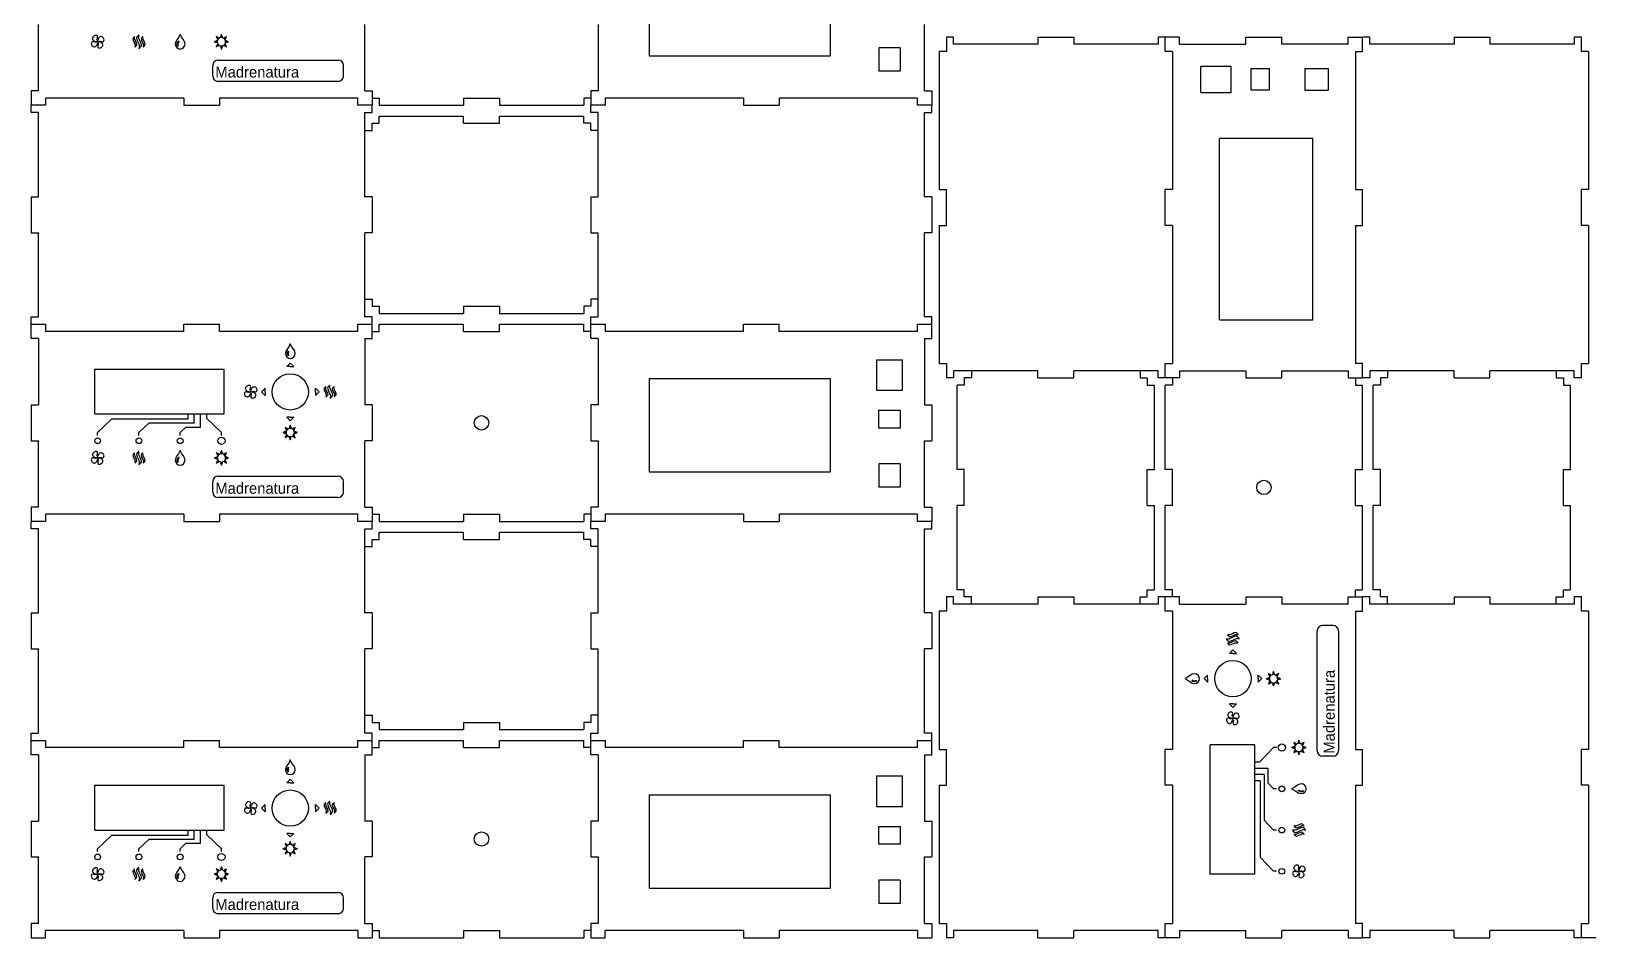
# Model space of a CAD drawing. Header units: millimetres. Extents: x 35 to 907, y 46 to 1210.
# Drawn here: x 35 to 907, y 46 to 551 of the extents above; entities that cross this region are included whole.
import ezdxf

# ---------------------------------------------------------------- set-up
doc = ezdxf.new("R2010")
doc.units = ezdxf.units.MM
doc.styles.get("Standard").update_dxf_attribs({"font": 'Organo.ttf'})

# ---------------------------------------------------------------- blocks, each defined once
blk = doc.blocks.new('ventola')
at = {"color": 1}
for points in [[(11.967454, 8.247353), (11.967454, 8.247353)], [(15.591469, 10.57992), (15.591469, 10.57992)]]:
    blk.add_lwpolyline(points, dxfattribs=at)
for points in [[(3.484983, 9.122807), (0.385901, 10.844362), (-2.526915, 8.225622), (-2.102453, 5.326635)], [(-2.102453, 5.326635), (-1.726533, 2.757284), (-0.140162, 0.141931), (1.875752, -0.908782)], [(1.379605, 19.771051), (-0.191244, 16.757764), (0.682798, 14.47628), (2.599369, 12.71098)], [(7.615305, 23.749255), (5.045954, 23.372771), (2.430601, 21.786964), (1.379605, 19.771051)], [(1.875752, -0.908782), (4.889038, -2.479913), (7.170523, -1.605589), (8.935823, 0.310982)], [(2.599369, 12.71098), (3.854976, 11.554433), (6.070985, 10.344547), (8.176645, 10.250849)], [(8.343721, 8.778778), (7.205518, 8.369838), (5.307009, 8.110193), (3.484983, 9.122807)], [(11.410912, 18.161538), (13.132467, 21.26062), (10.514009, 24.173435), (7.615305, 23.749255)], [(8.176645, 10.250849), (9.168656, 10.206822), (9.116445, 9.055355), (8.343721, 8.778778)], [(8.935823, 0.310982), (10.092369, 1.566307), (11.301974, 3.782033), (11.395389, 5.887975)], [(11.066883, 13.303082), (10.658225, 14.44072), (10.398863, 16.339229), (11.410912, 18.161538)], [(10.536023, 9.678784), (10.536023, 10.469289), (11.176949, 11.110215), (11.967454, 11.110215)], [(11.967454, 8.247353), (11.176949, 8.247353), (10.536023, 8.88828), (10.536023, 9.678784)], [(12.523714, 1.196595), (10.802158, -1.90164), (13.420616, -4.814456), (16.319603, -4.389993)], [(12.539518, 13.469875), (12.495209, 12.478147), (11.343743, 12.530358), (11.066883, 13.303082)], [(11.395389, 5.887975), (11.439698, 6.880269), (12.590883, 6.827493), (12.868025, 6.05618)], [(11.967454, 11.110215), (12.758241, 11.110215), (13.398885, 10.469289), (13.398885, 9.678784)], [(13.398885, 9.678784), (13.398885, 8.88828), (12.758241, 8.247353), (11.967454, 8.247353)], [(12.868025, 6.05618), (13.276401, 4.917695), (13.536045, 3.019469), (12.523714, 1.196595)], [(14.998803, 19.047151), (13.842538, 17.791262), (12.633216, 15.576382), (12.539518, 13.469875)], [(15.758545, 9.107002), (14.766534, 9.151311), (14.819027, 10.302495), (15.591469, 10.57992)], [(22.059721, 20.267197), (19.046152, 21.837764), (16.764667, 20.963722), (14.998803, 19.047151)], [(15.591469, 10.57992), (16.729107, 10.988295), (18.627334, 11.247658), (20.450207, 10.235044)], [(21.335538, 6.648), (20.080214, 7.8037), (17.863923, 9.013869), (15.758545, 9.107002)], [(20.450207, 10.235044), (23.548725, 8.514335), (26.461258, 11.132511), (26.037361, 14.031498)], [(22.555021, -0.412918), (24.126716, 2.600933), (23.252109, 4.881571), (21.335538, 6.648)], [(26.037361, 14.031498), (25.661441, 16.600567), (24.074787, 19.216202), (22.059721, 20.267197)], [(16.319603, -4.389993), (18.888954, -4.014073), (21.504307, -2.428831), (22.555021, -0.412918)]]:
    blk.add_open_spline(points, degree=3, dxfattribs=at)
blk = doc.blocks.new('serpentina')
at = {"color": 1}
for points in [[(8.202224, 5.942614), (8.202224, 5.942614)], [(13.646573, 7.833503), (13.646573, 7.833503)], [(19.266182, 5.942614), (19.266182, 5.942614)]]:
    blk.add_lwpolyline(points, dxfattribs=at)
for points in [[(5.848773, 2.872883), (5.846516, 1.044929), (8.393571, -3.098375), (8.823113, -4.699422)], [(8.202224, 5.942614), (8.030916, 6.028691), (5.848773, 4.211745), (5.848773, 2.872883)], [(8.184162, 3.196874), (7.915204, 4.642134), (8.394136, 5.910158), (8.202224, 5.942614)], [(11.190111, -4.497351), (11.309209, -2.850302), (8.41502, 1.954814), (8.184162, 3.196874)], [(10.645422, 3.91908), (10.642318, 1.588489), (13.890978, -3.694993), (14.438489, -5.736589)], [(13.646573, 7.833503), (13.428133, 7.943287), (10.645422, 5.626525), (10.645422, 3.91908)], [(13.623149, 4.332254), (13.280531, 6.175729), (13.890978, 7.792298), (13.646573, 7.833503)], [(17.456573, -5.47892), (17.608973, -3.378904), (13.917507, 2.748423), (13.623149, 4.332254)], [(16.913013, 2.872883), (16.910191, 1.044929), (19.457529, -3.098375), (19.887353, -4.699422)], [(19.266182, 5.942614), (19.095156, 6.028691), (16.913013, 4.211745), (16.913013, 2.872883)], [(19.24812, 3.196874), (18.979162, 4.642134), (19.458093, 5.910158), (19.266182, 5.942614)], [(22.253787, -4.497351), (22.373449, -2.850302), (19.478696, 1.954814), (19.24812, 3.196874)], [(8.823113, -4.699422), (9.192542, -6.073562), (8.197144, -7.722586), (8.470336, -7.797375)], [(8.470336, -7.797375), (8.720949, -7.958806), (11.09726, -5.532824), (11.190111, -4.497351)], [(14.438489, -5.736589), (14.908671, -7.489189), (13.640364, -9.591744), (13.98778, -9.686571)], [(13.98778, -9.686571), (14.308102, -9.892593), (17.337758, -6.799437), (17.456573, -5.47892)], [(19.887353, -4.699422), (20.256218, -6.073562), (19.261384, -7.722586), (19.534011, -7.797375)], [(19.534011, -7.797375), (19.784907, -7.958806), (22.1615, -5.532824), (22.253787, -4.497351)]]:
    blk.add_open_spline(points, degree=3, dxfattribs=at)
blk = doc.blocks.new('luci')
at = {"color": 1}
for points in [[(5.036538, 15.57782), (5.09778, 15.96136), (4.735971, 15.831538), (0, 14.131149), (5.096369, 12.302349), (5.036538, 12.684478), (5.036538, 12.684478)], [(6.63702, 8.763847), (6.411807, 9.078242), (6.247553, 8.727722), (4.102382, 4.146973), (8.983416, 6.480387), (8.670431, 6.708704)], [(8.670713, 21.514929), (8.981158, 21.7424), (4.102664, 24.09952), (4.375009, 23.515038), (6.410396, 19.142569), (6.410396, 19.142569)], [(4.994769, 14.945924), (5.032022, 15.357687), (5.010009, 15.348656)], [(5.009444, 12.913642), (5.030893, 12.906587), (4.994769, 13.315527)], [(6.410396, 19.142569), (6.63702, 19.459787)], [(6.788291, 19.653956), (6.795911, 19.636176), (7.058378, 19.950289)], [(7.058378, 8.272216), (6.797322, 8.585764), (6.789138, 8.568267)], [(8.476544, 6.86308), (8.494042, 6.871264), (8.184727, 7.134013)], [(8.202507, 21.108529), (8.516902, 21.373818), (8.501944, 21.381156)], [(8.476544, 6.86308), (8.476544, 6.86308)], [(15.392118, 23.132627), (15.770013, 23.07082), (13.960122, 28.222222), (13.745916, 27.611776), (12.149667, 23.071102), (12.528973, 23.132909)], [(12.528973, 5.090724), (12.151078, 5.15112), (12.278642, 4.787053), (13.958993, 0), (15.769449, 5.151967), (15.391553, 5.090724)], [(13.152967, 5.047827), (12.747131, 5.085362), (12.755316, 5.062502)], [(12.756444, 23.160284), (12.748824, 23.137424), (13.153531, 23.17496)], [(12.756444, 23.160284), (12.756444, 23.160284)], [(15.164929, 5.062502), (15.172831, 5.085362), (14.766996, 5.047827)], [(14.76756, 23.17496), (15.171984, 23.137424), (15.164082, 23.160284)], [(15.164929, 5.062502), (15.164929, 5.062502)], [(21.283224, 19.459222), (21.507591, 19.143698), (23.841569, 24.101778), (23.261038, 23.820967), (18.939651, 21.740424), (19.250096, 21.514364)], [(19.268158, 6.727613), (18.959689, 6.501271), (23.844673, 4.139353), (21.507591, 9.076831), (21.283224, 8.764411), (21.283224, 8.764411)], [(19.426202, 21.373818), (19.424227, 21.373818), (19.498451, 21.310882)], [(19.426202, 21.373818), (19.426202, 21.373818)], [(20.382089, 9.364698), (20.382089, 9.364698)], [(21.15058, 8.593667), (21.144089, 8.608624), (20.88134, 8.290842)], [(21.047287, 19.749629), (21.142396, 19.633636), (21.144089, 19.637022)], [(22.822464, 12.282593), (27.920809, 14.113087), (22.822464, 15.940476), (22.883989, 15.558347)], [(22.883989, 12.664158), (22.822464, 12.282593), (22.822464, 12.282593)], [(22.911082, 15.329182), (22.889069, 15.338213), (22.92604, 14.926451)], [(22.92604, 13.296053), (22.889069, 12.885138), (22.911082, 12.893322)]]:
    blk.add_lwpolyline(points, dxfattribs=at)
for points in [[(4.95808, 14.111111), (4.95808, 14.392769), (4.97078, 14.67104), (4.994769, 14.945924)], [(4.994769, 13.315527), (4.971909, 13.580251), (4.95808, 13.84554), (4.95808, 14.111111)], [(5.036538, 12.684478), (5.024684, 12.759831), (5.019604, 12.837442), (5.009444, 12.913642)], [(5.010009, 15.348656), (5.019887, 15.425702), (5.024684, 15.502467), (5.036538, 15.57782)], [(7.551138, 18.876151), (6.510584, 17.445284), (6.009922, 15.777633), (6.009922, 14.127198)], [(6.009922, 14.127198), (6.009922, 11.65352), (7.136271, 9.209476), (9.262533, 7.634676)], [(6.63702, 19.459787), (6.684433, 19.525544), (6.73862, 19.58848), (6.788291, 19.653956)], [(6.789138, 8.568267), (6.739467, 8.634307), (6.684998, 8.696678), (6.63702, 8.763847)], [(7.058378, 19.950289), (7.402124, 20.363462), (7.793849, 20.763936), (8.202507, 21.108529)], [(8.184727, 7.134013), (7.780867, 7.475784), (7.396762, 7.864404), (7.058378, 8.272216)], [(13.971976, 22.16404), (11.524544, 22.16404), (9.10844, 21.025556), (7.551138, 18.876151)], [(8.670431, 6.708704), (8.603827, 6.756682), (8.541456, 6.81228), (8.476544, 6.86308)], [(8.501944, 21.381156), (8.558953, 21.423771), (8.612858, 21.472596), (8.670713, 21.514929)], [(9.262533, 7.634676), (10.677878, 6.585938), (12.327184, 6.077373), (13.958993, 6.077373)], [(12.528973, 23.132909), (12.604044, 23.145044), (12.681091, 23.149842), (12.756444, 23.160284)], [(12.755316, 5.062502), (12.679962, 5.073509), (12.603198, 5.078871), (12.528973, 5.090724)], [(13.95984, 5.010573), (13.688907, 5.010573), (13.420513, 5.024684), (13.152967, 5.047827)], [(13.153531, 23.17496), (13.421078, 23.198102), (13.689471, 23.211931), (13.960404, 23.211931)], [(13.958993, 6.077373), (16.406424, 6.077091), (18.82394, 7.216422), (20.382089, 9.364698)], [(14.766996, 5.047827), (14.499449, 5.024684), (14.231056, 5.010573), (13.95984, 5.010573)], [(13.960404, 23.211931), (14.231338, 23.211931), (14.500013, 23.198102), (14.76756, 23.17496)], [(18.670129, 20.606173), (17.251116, 21.657733), (15.604067, 22.16404), (13.971976, 22.16404)], [(15.164082, 23.160284), (15.24, 23.149842), (15.317047, 23.145044), (15.392118, 23.132627)], [(15.391553, 5.090724), (15.317047, 5.078871), (15.240564, 5.073791), (15.164929, 5.062502)], [(21.921611, 14.113369), (21.921611, 16.587893), (20.794698, 19.030527), (18.670129, 20.606173)], [(19.250096, 21.514364), (19.310773, 21.47062), (19.367218, 21.420384), (19.426202, 21.373818)], [(19.444829, 6.868724), (19.384998, 6.823004), (19.328836, 6.772769), (19.268158, 6.727613)], [(19.953111, 7.319433), (19.784624, 7.168162), (19.623476, 7.007013), (19.444829, 6.868724)], [(19.498451, 21.310882), (19.650851, 21.190656), (19.789422, 21.055189), (19.933356, 20.925367)], [(19.933356, 20.925367), (20.197516, 20.688864), (20.447847, 20.435711), (20.68322, 20.17014)], [(20.88134, 8.290842), (20.599118, 7.948789), (20.281336, 7.619436), (19.953111, 7.319433)], [(20.382089, 9.364698), (21.419256, 10.799233), (21.921611, 12.464344), (21.921611, 14.113369)], [(20.68322, 20.17014), (20.806551, 20.031287), (20.932987, 19.896102), (21.047287, 19.749629)], [(21.144089, 19.637022), (21.189809, 19.577473), (21.239198, 19.520747), (21.283224, 19.459222)], [(21.283224, 8.764411), (21.241738, 8.705144), (21.194042, 8.651522), (21.15058, 8.593667)], [(22.883989, 15.558347), (22.895278, 15.482993), (22.901204, 15.405382), (22.911082, 15.329182)], [(22.911082, 12.893322), (22.901204, 12.81684), (22.895278, 12.739511), (22.883989, 12.664158)], [(22.92604, 14.926451), (22.948618, 14.656647), (22.962729, 14.384867), (22.962729, 14.110829)], [(22.962729, 14.110829), (22.962729, 13.837638), (22.948618, 13.565576), (22.92604, 13.296053)]]:
    blk.add_open_spline(points, degree=3, dxfattribs=at)

msp = doc.modelspace()

# ---------------------------------------------------------------- linework, layer by layer
for p, q in [((379.53, 589.25), (379.53, 537.25)), ((480.53, 537.25), (480.53, 589.25)), ((39.03, 517.61), (39.03, 554.61)), ((221.03, 517.61), (221.03, 554.61)), ((351.03, 554.61), (351.03, 517.61)), ((533.03, 517.61), (533.03, 554.61)), ((519.48, 541.69), (507.48, 541.69)), ((507.48, 541.69), (507.48, 528.69)), ((519.48, 541.69), (519.48, 528.69)), ((549.21, 547.61), (545.21, 547.61)), ((545.21, 547.61), (545.21, 539.61)), ((545.21, 547.61), (545.21, 539.61)), ((549.21, 543.61), (549.21, 547.61)), ((596.21, 543.61), (549.21, 543.61)), ((596.21, 547.61), (596.21, 543.61)), ((596.21, 547.61), (616.21, 547.61)), ((616.21, 547.61), (616.21, 543.61)), ((663.21, 543.61), (616.21, 543.61)), ((667.21, 547.61), (663.21, 547.61)), ((663.21, 547.61), (663.21, 543.61)), ((675.21, 547.61), (667.21, 547.61)), ((667.21, 539.61), (667.21, 547.61)), ((675.21, 543.61), (675.21, 547.61)), ((675.21, 543.61), (712.21, 543.61)), ((712.21, 543.61), (712.21, 547.61)), ((712.21, 547.61), (732.21, 547.61)), ((732.21, 543.61), (732.21, 547.61)), ((769.21, 543.61), (732.21, 543.61)), ((769.21, 543.61), (769.21, 547.61)), ((769.21, 547.61), (777.21, 547.61)), ((777.21, 539.61), (777.21, 547.61)), ((781.21, 547.61), (777.21, 547.61)), ((781.21, 543.61), (781.21, 547.61)), ((828.21, 543.61), (781.21, 543.61)), ((828.21, 547.61), (848.21, 547.61)), ((828.21, 547.61), (828.21, 543.61)), ((848.21, 547.61), (848.21, 543.61)), ((895.21, 543.61), (848.21, 543.61)), ((895.21, 547.61), (895.21, 543.61)), ((899.21, 547.61), (895.21, 547.61)), ((899.21, 539.61), (899.21, 547.61)), ((379.53, 537.25), (480.53, 537.25)), ((545.21, 539.61), (541.21, 539.61)), ((545.21, 539.61), (541.21, 539.61)), ((541.21, 539.61), (541.21, 462.61)), ((671.21, 539.61), (667.21, 539.61)), ((671.21, 539.61), (671.21, 462.61)), ((773.21, 539.61), (773.21, 462.61)), ((773.21, 539.61), (777.21, 539.61)), ((903.21, 539.61), (899.21, 539.61)), ((903.21, 539.61), (903.21, 462.61)), ((519.48, 528.69), (507.48, 528.69)), ((704, 531.3), (687, 531.3)), ((687, 516.8), (687, 531.3)), ((704, 516.8), (704, 531.3)), ((715.13, 518.05), (715.13, 530.05)), ((715.13, 530.05), (725.13, 530.05)), ((725.13, 530.05), (725.13, 518.05)), ((745.13, 530.05), (745.13, 518.05)), ((745.13, 530.05), (758.13, 530.05)), ((758.13, 530.05), (758.13, 518.05)), ((39.03, 517.61), (35.03, 517.61)), ((35.03, 517.61), (35.03, 509.61)), ((221.03, 517.61), (225.03, 517.61)), ((225.03, 517.61), (225.03, 509.61)), ((347.03, 517.61), (347.03, 513.61)), ((351.03, 517.61), (347.03, 517.61)), ((533.03, 517.61), (537.03, 517.61)), ((537.03, 517.61), (537.03, 509.61)), ((687, 516.8), (704, 516.8)), ((725.13, 518.05), (715.13, 518.05)), ((745.13, 518.05), (758.13, 518.05)), ((43.03, 509.61), (35.03, 509.61)), ((35.03, 505.61), (35.03, 509.61)), ((43.03, 513.61), (43.03, 509.61)), ((120.03, 513.61), (43.03, 513.61)), ((120.03, 513.61), (120.03, 509.61)), ((120.03, 509.61), (140.03, 509.61)), ((217.03, 513.61), (140.03, 513.61)), ((140.03, 513.61), (140.03, 509.61)), ((217.03, 509.61), (217.03, 513.61)), ((217.03, 509.61), (217.03, 513.61)), ((225.03, 509.61), (217.03, 509.61)), ((225.03, 509.61), (217.03, 509.61)), ((225.03, 513.61), (229.03, 513.61)), ((225.03, 505.61), (225.03, 509.61)), ((229.03, 513.61), (229.03, 509.61)), ((229.03, 509.61), (276.03, 509.61)), ((276.03, 513.61), (276.03, 509.61)), ((276.03, 513.61), (296.03, 513.61)), ((296.03, 513.61), (296.03, 509.61)), ((296.03, 509.61), (343.03, 509.61)), ((343.03, 513.61), (343.03, 509.61)), ((347.03, 513.61), (343.03, 513.61)), ((347.03, 513.61), (347.03, 509.61)), ((347.03, 505.61), (347.03, 509.61)), ((355.03, 509.61), (347.03, 509.61)), ((432.03, 513.61), (355.03, 513.61)), ((355.03, 513.61), (355.03, 509.61)), ((432.03, 513.61), (432.03, 509.61)), ((432.03, 509.61), (452.03, 509.61)), ((452.03, 513.61), (452.03, 509.61)), ((529.03, 513.61), (452.03, 513.61)), ((529.03, 509.61), (529.03, 513.61)), ((529.03, 509.61), (529.03, 513.61)), ((537.03, 509.61), (529.03, 509.61)), ((537.03, 509.61), (529.03, 509.61)), ((537.03, 505.61), (537.03, 509.61)), ((39.03, 505.61), (35.03, 505.61)), ((39.03, 458.61), (39.03, 505.61)), ((221.03, 458.61), (221.03, 505.61)), ((221.03, 505.61), (225.03, 505.61)), ((225.03, 499.61), (229.03, 499.61)), ((225.03, 495.61), (225.03, 499.61)), ((229.03, 499.61), (229.03, 503.61)), ((229.03, 503.61), (276.03, 503.61)), ((276.03, 499.61), (276.03, 503.61)), ((276.03, 499.61), (296.03, 499.61)), ((296.03, 499.61), (296.03, 503.61)), ((296.03, 503.61), (343.03, 503.61)), ((343.03, 499.61), (343.03, 503.61)), ((347.03, 499.61), (343.03, 499.61)), ((351.03, 505.61), (347.03, 505.61)), ((347.03, 495.61), (347.03, 499.61)), ((351.03, 458.61), (351.03, 505.61)), ((533.03, 505.61), (537.03, 505.61)), ((533.03, 458.61), (533.03, 505.61)), ((221.03, 495.61), (225.03, 495.61)), ((351.03, 495.61), (347.03, 495.61)), ((697.56, 390.11), (697.56, 491.11)), ((749.56, 491.11), (697.56, 491.11)), ((749.56, 390.11), (749.56, 491.11)), ((541.21, 462.61), (545.21, 462.61)), ((545.21, 442.61), (545.21, 462.61)), ((667.21, 442.61), (667.21, 462.61)), ((671.21, 462.61), (667.21, 462.61)), ((773.21, 462.61), (777.21, 462.61)), ((777.21, 442.61), (777.21, 462.61)), ((903.21, 462.61), (899.21, 462.61)), ((899.21, 442.61), (899.21, 462.61)), ((35.03, 458.61), (35.03, 438.61)), ((35.03, 458.61), (39.03, 458.61)), ((225.03, 458.61), (221.03, 458.61)), ((225.03, 458.61), (225.03, 438.61)), ((347.03, 458.61), (351.03, 458.61)), ((347.03, 458.61), (347.03, 438.61)), ((537.03, 458.61), (533.03, 458.61)), ((537.03, 458.61), (537.03, 438.61)), ((35.03, 438.61), (39.03, 438.61)), ((39.03, 391.61), (39.03, 438.61)), ((221.03, 391.61), (221.03, 438.61)), ((225.03, 438.61), (221.03, 438.61)), ((347.03, 438.61), (351.03, 438.61)), ((351.03, 391.61), (351.03, 438.61)), ((537.03, 438.61), (533.03, 438.61)), ((533.03, 391.61), (533.03, 438.61)), ((541.21, 442.61), (541.21, 365.61)), ((541.21, 442.61), (545.21, 442.61)), ((671.21, 442.61), (667.21, 442.61)), ((671.21, 442.61), (671.21, 365.61)), ((773.21, 442.61), (773.21, 365.61)), ((773.21, 442.61), (777.21, 442.61)), ((903.21, 442.61), (899.21, 442.61)), ((903.21, 442.61), (903.21, 365.61)), ((221.03, 401.61), (225.03, 401.61)), ((225.03, 401.61), (225.03, 397.61)), ((347.03, 401.61), (347.03, 397.61)), ((351.03, 401.61), (347.03, 401.61)), ((225.03, 397.61), (229.03, 397.61)), ((229.03, 397.61), (229.03, 393.61)), ((229.03, 393.61), (276.03, 393.61)), ((276.03, 397.61), (296.03, 397.61)), ((276.03, 397.61), (276.03, 393.61)), ((296.03, 397.61), (296.03, 393.61)), ((296.03, 393.61), (343.03, 393.61)), ((343.03, 397.61), (343.03, 393.61)), ((347.03, 397.61), (343.03, 397.61)), ((35.03, 387.61), (35.03, 391.61)), ((35.03, 391.61), (39.03, 391.61)), ((35.03, 379.61), (35.03, 387.61)), ((35.03, 387.61), (43.03, 387.61)), ((43.03, 387.61), (43.03, 383.61)), ((120.03, 387.61), (140.03, 387.61)), ((120.03, 383.61), (120.03, 387.61)), ((140.03, 383.61), (140.03, 387.61)), ((217.03, 387.61), (225.03, 387.61)), ((217.03, 383.61), (217.03, 387.61)), ((225.03, 391.61), (221.03, 391.61)), ((225.03, 387.61), (225.03, 391.61)), ((225.03, 379.61), (225.03, 387.61)), ((229.03, 387.61), (276.03, 387.61)), ((229.03, 383.61), (229.03, 387.61)), ((276.03, 383.61), (276.03, 387.61)), ((296.03, 387.61), (343.03, 387.61)), ((296.03, 383.61), (296.03, 387.61)), ((343.03, 383.61), (343.03, 387.61)), ((347.03, 391.61), (351.03, 391.61)), ((347.03, 387.61), (347.03, 391.61)), ((347.03, 387.61), (355.03, 387.61)), ((347.03, 383.61), (347.03, 387.61)), ((355.03, 387.61), (355.03, 383.61)), ((432.03, 383.61), (432.03, 387.61)), ((432.03, 387.61), (452.03, 387.61)), ((452.03, 383.61), (452.03, 387.61)), ((529.03, 383.61), (529.03, 387.61)), ((529.03, 387.61), (537.03, 387.61)), ((537.03, 391.61), (533.03, 391.61)), ((537.03, 387.61), (537.03, 391.61)), ((537.03, 379.61), (537.03, 387.61)), ((697.56, 390.11), (749.56, 390.11)), ((39.03, 379.61), (35.03, 379.61)), ((39.03, 379.61), (39.03, 342.61)), ((120.03, 383.61), (43.03, 383.61)), ((217.03, 383.61), (140.03, 383.61)), ((221.03, 379.61), (225.03, 379.61)), ((221.03, 379.61), (221.03, 342.61)), ((225.03, 383.61), (229.03, 383.61)), ((276.03, 383.61), (296.03, 383.61)), ((347.03, 383.61), (343.03, 383.61)), ((347.03, 379.61), (347.03, 383.61)), ((351.03, 379.61), (347.03, 379.61)), ((351.03, 379.61), (351.03, 342.61)), ((432.03, 383.61), (355.03, 383.61)), ((529.03, 383.61), (452.03, 383.61)), ((533.03, 379.61), (533.03, 342.61)), ((533.03, 379.61), (537.03, 379.61)), ((506.23, 367.81), (520.73, 367.81)), ((506.23, 367.81), (506.23, 350.81)), ((520.73, 350.81), (520.73, 367.81)), ((70.53, 337.61), (70.53, 362.61)), ((70.53, 362.61), (142.53, 362.61)), ((142.53, 337.61), (142.53, 362.61)), ((541.21, 365.61), (545.21, 365.61)), ((545.21, 365.61), (545.21, 357.61)), ((549.21, 357.61), (545.21, 357.61)), ((596.21, 361.61), (549.21, 361.61)), ((549.21, 361.61), (549.21, 357.61)), ((555.21, 357.61), (555.21, 353.61)), ((559.21, 357.61), (555.21, 357.61)), ((559.21, 361.61), (559.21, 357.61)), ((596.21, 357.61), (596.21, 361.61)), ((596.21, 357.61), (616.21, 357.61)), ((663.21, 361.61), (616.21, 361.61)), ((616.21, 357.61), (616.21, 361.61)), ((653.21, 361.61), (653.21, 357.61)), ((653.21, 357.61), (657.21, 357.61)), ((657.21, 357.61), (657.21, 353.61)), ((663.21, 357.61), (663.21, 361.61)), ((667.21, 357.61), (663.21, 357.61)), ((667.21, 365.61), (671.21, 365.61)), ((667.21, 357.61), (667.21, 365.61)), ((671.21, 357.61), (667.21, 357.61)), ((675.21, 357.61), (671.21, 357.61)), ((671.21, 357.61), (671.21, 353.61)), ((675.21, 361.61), (712.21, 361.61)), ((675.21, 361.61), (675.21, 357.61)), ((712.21, 361.61), (712.21, 357.61)), ((712.21, 357.61), (732.21, 357.61)), ((732.21, 361.61), (769.21, 361.61)), ((732.21, 357.61), (732.21, 361.61)), ((769.21, 361.61), (769.21, 357.61)), ((769.21, 357.61), (773.21, 357.61)), ((777.21, 365.61), (773.21, 365.61)), ((773.21, 357.61), (777.21, 357.61)), ((773.21, 357.61), (773.21, 353.61)), ((777.21, 357.61), (777.21, 365.61)), ((781.21, 357.61), (777.21, 357.61)), ((781.21, 361.61), (781.21, 357.61)), ((828.21, 361.61), (781.21, 361.61)), ((791.21, 357.61), (787.21, 357.61)), ((787.21, 357.61), (787.21, 353.61)), ((791.21, 361.61), (791.21, 357.61)), ((828.21, 357.61), (828.21, 361.61)), ((828.21, 357.61), (848.21, 357.61)), ((848.21, 357.61), (848.21, 361.61)), ((895.21, 361.61), (848.21, 361.61)), ((885.21, 361.61), (885.21, 357.61)), ((885.21, 357.61), (889.21, 357.61)), ((889.21, 357.61), (889.21, 353.61)), ((895.21, 357.61), (895.21, 361.61)), ((899.21, 357.61), (895.21, 357.61)), ((899.21, 357.61), (899.21, 365.61)), ((899.21, 365.61), (903.21, 365.61)), ((379.53, 357.25), (379.53, 305.25)), ((379.53, 357.25), (480.53, 357.25)), ((480.53, 305.25), (480.53, 357.25)), ((506.23, 350.81), (520.73, 350.81)), ((551.21, 306.61), (551.21, 353.61)), ((555.21, 353.61), (551.21, 353.61)), ((657.21, 353.61), (661.21, 353.61)), ((661.21, 306.61), (661.21, 353.61)), ((671.21, 353.61), (667.21, 353.61)), ((667.21, 306.61), (667.21, 353.61)), ((773.21, 353.61), (777.21, 353.61)), ((777.21, 306.61), (777.21, 353.61)), ((787.21, 353.61), (783.21, 353.61)), ((783.21, 306.61), (783.21, 353.61)), ((889.21, 353.61), (893.21, 353.61)), ((893.21, 306.61), (893.21, 353.61)), ((35.03, 342.61), (39.03, 342.61)), ((35.03, 342.61), (35.03, 322.61)), ((225.03, 342.61), (221.03, 342.61)), ((225.03, 342.61), (225.03, 322.61)), ((351.03, 342.61), (347.03, 342.61)), ((347.03, 342.61), (347.03, 322.61)), ((533.03, 342.61), (537.03, 342.61)), ((537.03, 342.61), (537.03, 322.61)), ((70.53, 337.61), (142.53, 337.61)), ((507.48, 329.69), (507.48, 339.69)), ((507.48, 339.69), (519.48, 339.69)), ((519.48, 339.69), (519.48, 329.69)), ((519.48, 329.69), (507.48, 329.69)), ((35.03, 322.61), (39.03, 322.61)), ((39.03, 285.61), (39.03, 322.61)), ((221.03, 285.61), (221.03, 322.61)), ((225.03, 322.61), (221.03, 322.61)), ((347.03, 322.61), (351.03, 322.61)), ((351.03, 322.61), (351.03, 285.61)), ((533.03, 285.61), (533.03, 322.61)), ((533.03, 322.61), (537.03, 322.61)), ((507.48, 309.69), (507.48, 296.69)), ((519.48, 309.69), (507.48, 309.69)), ((519.48, 309.69), (519.48, 296.69)), ((555.21, 306.61), (551.21, 306.61)), ((555.21, 286.61), (555.21, 306.61)), ((657.21, 286.61), (657.21, 306.61)), ((657.21, 306.61), (661.21, 306.61)), ((671.21, 306.61), (667.21, 306.61)), ((671.21, 286.61), (671.21, 306.61)), ((773.21, 306.61), (777.21, 306.61)), ((773.21, 286.61), (773.21, 306.61)), ((787.21, 306.61), (783.21, 306.61)), ((787.21, 286.61), (787.21, 306.61)), ((889.21, 306.61), (893.21, 306.61)), ((889.21, 286.61), (889.21, 306.61)), ((379.53, 305.25), (480.53, 305.25)), ((519.48, 296.69), (507.48, 296.69)), ((35.03, 285.61), (35.03, 277.61)), ((39.03, 285.61), (35.03, 285.61)), ((120.03, 281.61), (43.03, 281.61)), ((43.03, 281.61), (43.03, 277.61)), ((120.03, 281.61), (120.03, 277.61)), ((217.03, 281.61), (140.03, 281.61)), ((140.03, 281.61), (140.03, 277.61)), ((217.03, 277.61), (217.03, 281.61)), ((217.03, 277.61), (217.03, 281.61)), ((221.03, 285.61), (225.03, 285.61)), ((225.03, 285.61), (225.03, 277.61)), ((225.03, 281.61), (229.03, 281.61)), ((229.03, 281.61), (229.03, 277.61)), ((276.03, 281.61), (296.03, 281.61)), ((276.03, 281.61), (276.03, 277.61)), ((296.03, 281.61), (296.03, 277.61)), ((347.03, 281.61), (343.03, 281.61)), ((343.03, 281.61), (343.03, 277.61)), ((351.03, 285.61), (347.03, 285.61)), ((347.03, 285.61), (347.03, 281.61)), ((347.03, 281.61), (347.03, 277.61)), ((355.03, 281.61), (355.03, 277.61)), ((432.03, 281.61), (355.03, 281.61)), ((432.03, 281.61), (432.03, 277.61)), ((529.03, 281.61), (452.03, 281.61)), ((452.03, 281.61), (452.03, 277.61)), ((529.03, 277.61), (529.03, 281.61)), ((529.03, 277.61), (529.03, 281.61)), ((533.03, 285.61), (537.03, 285.61)), ((537.03, 285.61), (537.03, 277.61)), ((555.21, 286.61), (551.21, 286.61)), ((551.21, 239.61), (551.21, 286.61)), ((657.21, 286.61), (661.21, 286.61)), ((661.21, 239.61), (661.21, 286.61)), ((667.21, 239.61), (667.21, 286.61)), ((671.21, 286.61), (667.21, 286.61)), ((773.21, 286.61), (777.21, 286.61)), ((777.21, 239.61), (777.21, 286.61)), ((783.21, 239.61), (783.21, 286.61)), ((787.21, 286.61), (783.21, 286.61)), ((889.21, 286.61), (893.21, 286.61)), ((893.21, 239.61), (893.21, 286.61)), ((35.03, 273.61), (35.03, 277.61)), ((43.03, 277.61), (35.03, 277.61)), ((39.03, 273.61), (35.03, 273.61)), ((39.03, 226.61), (39.03, 273.61)), ((120.03, 277.61), (140.03, 277.61)), ((225.03, 277.61), (217.03, 277.61)), ((225.03, 277.61), (217.03, 277.61)), ((221.03, 273.61), (225.03, 273.61)), ((221.03, 226.61), (221.03, 273.61)), ((225.03, 273.61), (225.03, 277.61)), ((229.03, 277.61), (276.03, 277.61)), ((229.03, 271.61), (276.03, 271.61)), ((229.03, 267.61), (229.03, 271.61)), ((276.03, 267.61), (276.03, 271.61)), ((296.03, 277.61), (343.03, 277.61)), ((296.03, 271.61), (343.03, 271.61)), ((296.03, 267.61), (296.03, 271.61)), ((343.03, 267.61), (343.03, 271.61)), ((355.03, 277.61), (347.03, 277.61)), ((347.03, 273.61), (347.03, 277.61)), ((351.03, 273.61), (347.03, 273.61)), ((351.03, 226.61), (351.03, 273.61)), ((432.03, 277.61), (452.03, 277.61)), ((537.03, 277.61), (529.03, 277.61)), ((537.03, 277.61), (529.03, 277.61)), ((533.03, 226.61), (533.03, 273.61)), ((533.03, 273.61), (537.03, 273.61)), ((537.03, 273.61), (537.03, 277.61)), ((221.03, 263.61), (225.03, 263.61)), ((225.03, 263.61), (225.03, 267.61)), ((225.03, 267.61), (229.03, 267.61)), ((276.03, 267.61), (296.03, 267.61)), ((347.03, 267.61), (343.03, 267.61)), ((347.03, 263.61), (347.03, 267.61)), ((351.03, 263.61), (347.03, 263.61)), ((545.21, 235.61), (545.21, 227.61)), ((545.21, 235.61), (545.21, 227.61)), ((549.21, 235.61), (545.21, 235.61)), ((549.21, 231.61), (549.21, 235.61)), ((555.21, 239.61), (551.21, 239.61)), ((555.21, 235.61), (555.21, 239.61)), ((559.21, 235.61), (555.21, 235.61)), ((559.21, 231.61), (559.21, 235.61)), ((596.21, 235.61), (616.21, 235.61)), ((596.21, 235.61), (596.21, 231.61)), ((616.21, 235.61), (616.21, 231.61)), ((653.21, 235.61), (657.21, 235.61)), ((653.21, 231.61), (653.21, 235.61)), ((657.21, 239.61), (661.21, 239.61)), ((657.21, 235.61), (657.21, 239.61)), ((663.21, 235.61), (663.21, 231.61)), ((667.21, 235.61), (663.21, 235.61)), ((671.21, 239.61), (667.21, 239.61)), ((667.21, 227.61), (667.21, 235.61)), ((675.21, 235.61), (667.21, 235.61)), ((671.21, 235.61), (671.21, 239.61)), ((675.21, 231.61), (675.21, 235.61)), ((712.21, 235.61), (732.21, 235.61)), ((712.21, 235.61), (712.21, 231.61)), ((732.21, 235.61), (732.21, 231.61)), ((769.21, 235.61), (777.21, 235.61)), ((769.21, 231.61), (769.21, 235.61)), ((773.21, 235.61), (773.21, 239.61)), ((773.21, 239.61), (777.21, 239.61)), ((777.21, 227.61), (777.21, 235.61)), ((781.21, 235.61), (777.21, 235.61)), ((781.21, 231.61), (781.21, 235.61)), ((787.21, 239.61), (783.21, 239.61)), ((787.21, 235.61), (787.21, 239.61)), ((791.21, 235.61), (787.21, 235.61)), ((791.21, 231.61), (791.21, 235.61)), ((828.21, 235.61), (828.21, 231.61)), ((828.21, 235.61), (848.21, 235.61)), ((848.21, 235.61), (848.21, 231.61)), ((885.21, 231.61), (885.21, 235.61)), ((885.21, 235.61), (889.21, 235.61)), ((889.21, 235.61), (889.21, 239.61)), ((889.21, 239.61), (893.21, 239.61)), ((899.21, 235.61), (895.21, 235.61)), ((895.21, 235.61), (895.21, 231.61)), ((899.21, 227.61), (899.21, 235.61)), ((541.21, 227.61), (541.21, 150.61)), ((545.21, 227.61), (541.21, 227.61)), ((545.21, 227.61), (541.21, 227.61)), ((596.21, 231.61), (549.21, 231.61)), ((663.21, 231.61), (616.21, 231.61)), ((671.21, 227.61), (667.21, 227.61)), ((671.21, 227.61), (671.21, 150.61)), ((675.21, 231.61), (712.21, 231.61)), ((769.21, 231.61), (732.21, 231.61)), ((773.21, 227.61), (777.21, 227.61)), ((773.21, 227.61), (773.21, 150.61)), ((828.21, 231.61), (781.21, 231.61)), ((895.21, 231.61), (848.21, 231.61)), ((903.21, 227.61), (899.21, 227.61)), ((903.21, 227.61), (903.21, 150.61)), ((35.03, 226.61), (39.03, 226.61)), ((35.03, 226.61), (35.03, 206.61)), ((225.03, 226.61), (221.03, 226.61)), ((225.03, 226.61), (225.03, 206.61)), ((347.03, 226.61), (347.03, 206.61)), ((347.03, 226.61), (351.03, 226.61)), ((537.03, 226.61), (533.03, 226.61)), ((537.03, 226.61), (537.03, 206.61)), ((35.03, 206.61), (39.03, 206.61)), ((39.03, 159.61), (39.03, 206.61)), ((225.03, 206.61), (221.03, 206.61)), ((221.03, 159.61), (221.03, 206.61)), ((347.03, 206.61), (351.03, 206.61)), ((351.03, 159.61), (351.03, 206.61)), ((533.03, 159.61), (533.03, 206.61)), ((537.03, 206.61), (533.03, 206.61)), ((221.03, 169.61), (225.03, 169.61)), ((225.03, 169.61), (225.03, 165.61)), ((351.03, 169.61), (347.03, 169.61)), ((347.03, 169.61), (347.03, 165.61)), ((35.03, 159.61), (39.03, 159.61)), ((35.03, 155.61), (35.03, 159.61)), ((225.03, 159.61), (221.03, 159.61)), ((225.03, 165.61), (229.03, 165.61)), ((225.03, 155.61), (225.03, 159.61)), ((229.03, 165.61), (229.03, 161.61)), ((229.03, 161.61), (276.03, 161.61)), ((276.03, 165.61), (296.03, 165.61)), ((276.03, 165.61), (276.03, 161.61)), ((296.03, 165.61), (296.03, 161.61)), ((296.03, 161.61), (343.03, 161.61)), ((347.03, 165.61), (343.03, 165.61)), ((343.03, 165.61), (343.03, 161.61)), ((347.03, 155.61), (347.03, 159.61)), ((347.03, 159.61), (351.03, 159.61)), ((537.03, 159.61), (533.03, 159.61)), ((537.03, 155.61), (537.03, 159.61)), ((35.03, 155.61), (43.03, 155.61)), ((35.03, 147.61), (35.03, 155.61)), ((43.03, 155.61), (43.03, 151.61)), ((120.03, 151.61), (43.03, 151.61)), ((120.03, 151.61), (120.03, 155.61)), ((120.03, 155.61), (140.03, 155.61)), ((140.03, 151.61), (140.03, 155.61)), ((217.03, 151.61), (140.03, 151.61)), ((217.03, 151.61), (217.03, 155.61)), ((217.03, 155.61), (225.03, 155.61)), ((225.03, 147.61), (225.03, 155.61)), ((225.03, 151.61), (229.03, 151.61)), ((229.03, 155.61), (276.03, 155.61)), ((229.03, 151.61), (229.03, 155.61)), ((276.03, 151.61), (276.03, 155.61)), ((276.03, 151.61), (296.03, 151.61)), ((296.03, 151.61), (296.03, 155.61)), ((296.03, 155.61), (343.03, 155.61)), ((343.03, 151.61), (343.03, 155.61)), ((347.03, 151.61), (343.03, 151.61)), ((347.03, 151.61), (347.03, 155.61)), ((347.03, 155.61), (355.03, 155.61)), ((347.03, 147.61), (347.03, 151.61)), ((355.03, 155.61), (355.03, 151.61)), ((432.03, 151.61), (355.03, 151.61)), ((432.03, 155.61), (452.03, 155.61)), ((432.03, 151.61), (432.03, 155.61)), ((452.03, 151.61), (452.03, 155.61)), ((529.03, 151.61), (452.03, 151.61)), ((529.03, 155.61), (537.03, 155.61)), ((529.03, 151.61), (529.03, 155.61)), ((537.03, 147.61), (537.03, 155.61)), ((541.21, 150.61), (545.21, 150.61)), ((545.21, 130.61), (545.21, 150.61)), ((671.21, 150.61), (667.21, 150.61)), ((667.21, 130.61), (667.21, 150.61)), ((692.21, 81.11), (692.21, 153.11)), ((717.21, 153.11), (692.21, 153.11)), ((717.21, 81.11), (717.21, 153.11)), ((773.21, 150.61), (777.21, 150.61)), ((777.21, 130.61), (777.21, 150.61)), ((899.21, 130.61), (899.21, 150.61)), ((903.21, 150.61), (899.21, 150.61)), ((39.03, 147.61), (35.03, 147.61)), ((39.03, 147.61), (39.03, 110.61)), ((221.03, 147.61), (221.03, 110.61)), ((221.03, 147.61), (225.03, 147.61)), ((351.03, 147.61), (347.03, 147.61)), ((351.03, 147.61), (351.03, 110.61)), ((533.03, 147.61), (537.03, 147.61)), ((533.03, 147.61), (533.03, 110.61)), ((506.23, 135.81), (506.23, 118.81)), ((506.23, 135.81), (520.73, 135.81)), ((520.73, 118.81), (520.73, 135.81)), ((70.53, 130.61), (142.53, 130.61)), ((70.53, 105.61), (70.53, 130.61)), ((142.53, 105.61), (142.53, 130.61)), ((379.53, 125.25), (480.53, 125.25)), ((379.53, 125.25), (379.53, 73.25)), ((480.53, 73.25), (480.53, 125.25)), ((541.21, 130.61), (545.21, 130.61)), ((541.21, 130.61), (541.21, 53.61)), ((671.21, 130.61), (667.21, 130.61)), ((671.21, 130.61), (671.21, 53.61)), ((773.21, 130.61), (777.21, 130.61)), ((773.21, 130.61), (773.21, 53.61)), ((903.21, 130.61), (899.21, 130.61)), ((903.21, 130.61), (903.21, 53.61)), ((506.23, 118.81), (520.73, 118.81)), ((35.03, 110.61), (35.03, 90.61)), ((35.03, 110.61), (39.03, 110.61)), ((70.53, 105.61), (142.53, 105.61)), ((225.03, 110.61), (221.03, 110.61)), ((225.03, 110.61), (225.03, 90.61)), ((347.03, 110.61), (347.03, 90.61)), ((351.03, 110.61), (347.03, 110.61)), ((507.48, 107.69), (519.48, 107.69)), ((507.48, 97.69), (507.48, 107.69)), ((519.48, 107.69), (519.48, 97.69)), ((533.03, 110.61), (537.03, 110.61)), ((537.03, 110.61), (537.03, 90.61)), ((519.48, 97.69), (507.48, 97.69)), ((35.03, 90.61), (39.03, 90.61)), ((39.03, 53.61), (39.03, 90.61)), ((225.03, 90.61), (221.03, 90.61)), ((221.03, 53.61), (221.03, 90.61)), ((347.03, 90.61), (351.03, 90.61)), ((351.03, 90.61), (351.03, 53.61)), ((533.03, 53.61), (533.03, 90.61)), ((533.03, 90.61), (537.03, 90.61)), ((717.21, 81.11), (692.21, 81.11)), ((379.53, 73.25), (480.53, 73.25)), ((519.48, 77.69), (507.48, 77.69)), ((507.48, 77.69), (507.48, 64.69)), ((519.48, 77.69), (519.48, 64.69)), ((519.48, 64.69), (507.48, 64.69)), ((39.03, 53.61), (35.03, 53.61)), ((35.03, 53.61), (35.03, 45.61)), ((221.03, 53.61), (225.03, 53.61)), ((225.03, 53.61), (225.03, 45.61)), ((347.03, 53.61), (347.03, 49.61)), ((351.03, 53.61), (347.03, 53.61)), ((533.03, 53.61), (537.03, 53.61)), ((537.03, 53.61), (537.03, 45.61)), ((541.21, 53.61), (545.21, 53.61)), ((545.21, 53.61), (545.21, 45.61)), ((667.21, 45.61), (667.21, 53.61)), ((667.21, 53.61), (671.21, 53.61)), ((777.21, 53.61), (773.21, 53.61)), ((777.21, 45.61), (777.21, 53.61)), ((899.21, 53.61), (903.21, 53.61)), ((899.21, 45.61), (899.21, 53.61)), ((35.03, 45.61), (43.03, 45.61)), ((43.03, 45.61), (43.03, 49.61)), ((120.03, 49.61), (43.03, 49.61)), ((120.03, 49.61), (120.03, 45.61)), ((120.03, 45.61), (140.03, 45.61)), ((217.03, 49.61), (140.03, 49.61)), ((140.03, 49.61), (140.03, 45.61)), ((217.03, 49.61), (217.03, 45.61)), ((217.03, 45.61), (225.03, 45.61)), ((225.03, 49.61), (229.03, 49.61)), ((229.03, 49.61), (229.03, 45.61)), ((229.03, 45.61), (276.03, 45.61)), ((276.03, 49.61), (276.03, 45.61)), ((276.03, 49.61), (296.03, 49.61)), ((296.03, 49.61), (296.03, 45.61)), ((296.03, 45.61), (343.03, 45.61)), ((343.03, 49.61), (343.03, 45.61)), ((347.03, 49.61), (343.03, 49.61)), ((347.03, 49.61), (347.03, 45.61)), ((347.03, 45.61), (355.03, 45.61)), ((432.03, 49.61), (355.03, 49.61)), ((355.03, 45.61), (355.03, 49.61)), ((432.03, 49.61), (432.03, 45.61)), ((432.03, 45.61), (452.03, 45.61)), ((452.03, 49.61), (452.03, 45.61)), ((529.03, 49.61), (452.03, 49.61)), ((529.03, 49.61), (529.03, 45.61)), ((529.03, 45.61), (537.03, 45.61)), ((549.21, 45.61), (545.21, 45.61)), ((549.21, 49.61), (549.21, 45.61)), ((596.21, 49.61), (549.21, 49.61)), ((596.21, 45.61), (596.21, 49.61)), ((596.21, 45.61), (616.21, 45.61)), ((616.21, 45.61), (616.21, 49.61)), ((663.21, 49.61), (616.21, 49.61)), ((663.21, 45.61), (663.21, 49.61)), ((667.21, 45.61), (663.21, 45.61)), ((675.21, 45.61), (667.21, 45.61)), ((675.21, 49.61), (675.21, 45.61)), ((675.21, 49.61), (712.21, 49.61)), ((712.21, 45.61), (712.21, 49.61)), ((712.21, 45.61), (732.21, 45.61)), ((732.21, 45.61), (732.21, 49.61)), ((769.21, 49.61), (732.21, 49.61)), ((769.21, 49.61), (769.21, 45.61)), ((769.21, 45.61), (777.21, 45.61)), ((781.21, 45.61), (777.21, 45.61)), ((828.21, 49.61), (781.21, 49.61)), ((781.21, 49.61), (781.21, 45.61)), ((828.21, 45.61), (828.21, 49.61)), ((828.21, 45.61), (848.21, 45.61)), ((895.21, 49.61), (848.21, 49.61)), ((848.21, 45.61), (848.21, 49.61)), ((895.21, 45.61), (895.21, 49.61)), ((899.21, 45.61), (895.21, 45.61)), ((907.21, 45.61), (899.21, 45.61))]:
    msp.add_line(p, q)
at = {"color": 1}
for p, q in [((139.2, 534.86), (206.1, 534.86)), ((136.2, 525.97), (136.2, 531.86)), ((209.1, 525.97), (209.1, 531.86)), ((206.1, 522.97), (139.2, 522.97)), ((179.43, 365.96), (177.43, 363.96)), ((179.43, 363.96), (177.43, 363.96)), ((179.43, 365.96), (181.43, 363.96)), ((179.43, 363.96), (181.43, 363.96)), ((163.33, 349.86), (165.33, 351.86)), ((163.33, 349.86), (165.33, 347.86)), ((165.33, 349.86), (165.33, 351.86)), ((165.33, 349.86), (165.33, 347.86)), ((193.53, 349.86), (193.53, 351.86)), ((195.53, 349.86), (193.53, 351.86)), ((193.53, 349.86), (193.53, 347.86)), ((195.53, 349.86), (193.53, 347.86)), ((72.03, 327.21), (79.83, 334.61)), ((122.48, 334.61), (79.83, 334.61)), ((95.03, 327.21), (100.53, 332.42)), ((125.93, 332.42), (100.53, 332.42)), ((122.48, 334.61), (122.48, 337.61)), ((125.93, 332.42), (125.93, 337.61)), ((129.38, 330.22), (129.38, 337.61)), ((132.83, 334.99), (132.83, 337.61)), ((141.03, 327.21), (132.83, 334.99)), ((179.43, 333.76), (177.43, 335.76)), ((179.43, 335.76), (177.43, 335.76)), ((179.43, 333.76), (181.43, 335.76)), ((179.43, 335.76), (181.43, 335.76)), ((72.03, 325.6), (72.03, 327.21)), ((95.03, 325.6), (95.03, 327.21)), ((118.03, 327.22), (121.2, 330.22)), ((118.03, 325.6), (118.03, 327.22)), ((121.2, 330.22), (129.38, 330.22)), ((141.03, 325.6), (141.03, 327.21)), ((136.2, 293.97), (136.2, 299.86)), ((139.2, 302.86), (206.1, 302.86)), ((209.1, 293.97), (209.1, 299.86)), ((206.1, 290.97), (139.2, 290.97)), ((760.84, 219.67), (754.95, 219.67)), ((751.95, 149.77), (751.95, 216.67)), ((763.84, 216.67), (763.84, 149.77)), ((704.96, 206.11), (702.96, 204.11)), ((704.96, 204.11), (702.96, 204.11)), ((704.96, 206.11), (706.96, 204.11)), ((704.96, 204.11), (706.96, 204.11)), ((688.86, 190.01), (690.86, 192.01)), ((690.86, 190.01), (690.86, 192.01)), ((719.06, 190.01), (719.06, 192.01)), ((721.06, 190.01), (719.06, 192.01)), ((688.86, 190.01), (690.86, 188.01)), ((690.86, 190.01), (690.86, 188.01)), ((719.06, 190.01), (719.06, 188.01)), ((721.06, 190.01), (719.06, 188.01)), ((704.96, 175.91), (702.96, 175.91)), ((704.96, 173.91), (702.96, 175.91)), ((704.96, 175.91), (706.96, 175.91)), ((704.96, 173.91), (706.96, 175.91)), ((727.61, 151.61), (719.83, 143.41)), ((729.22, 151.61), (727.61, 151.61)), ((719.83, 143.41), (717.21, 143.41)), ((724.59, 139.96), (717.21, 139.96)), ((724.59, 131.77), (724.59, 139.96)), ((760.84, 146.77), (754.95, 146.77)), ((179.43, 133.96), (177.43, 131.96)), ((179.43, 131.96), (177.43, 131.96)), ((179.43, 133.96), (181.43, 131.96)), ((179.43, 131.96), (181.43, 131.96)), ((722.4, 136.51), (717.21, 136.51)), ((720.21, 133.06), (717.21, 133.06)), ((720.21, 133.06), (720.21, 90.41)), ((722.4, 136.51), (722.4, 111.1)), ((727.59, 128.61), (724.59, 131.77)), ((729.22, 128.61), (727.59, 128.61)), ((163.33, 117.86), (165.33, 119.86)), ((163.33, 117.86), (165.33, 115.86)), ((165.33, 117.86), (165.33, 119.86)), ((165.33, 117.86), (165.33, 115.86)), ((195.53, 117.86), (193.53, 119.86)), ((193.53, 117.86), (193.53, 119.86)), ((195.53, 117.86), (193.53, 115.86)), ((193.53, 117.86), (193.53, 115.86)), ((122.48, 102.61), (122.48, 105.61)), ((125.93, 100.42), (125.93, 105.61)), ((129.38, 98.22), (129.38, 105.61)), ((132.83, 102.99), (132.83, 105.61)), ((727.61, 105.61), (722.4, 111.1)), ((729.22, 105.61), (727.61, 105.61)), ((72.03, 95.21), (79.83, 102.61)), ((122.48, 102.61), (79.83, 102.61)), ((95.03, 95.21), (100.53, 100.42)), ((125.93, 100.42), (100.53, 100.42)), ((118.03, 95.22), (121.2, 98.22)), ((121.2, 98.22), (129.38, 98.22)), ((141.03, 95.21), (132.83, 102.99)), ((179.43, 103.76), (177.43, 103.76)), ((179.43, 101.76), (177.43, 103.76)), ((179.43, 103.76), (181.43, 103.76)), ((179.43, 101.76), (181.43, 103.76)), ((72.03, 93.6), (72.03, 95.21)), ((95.03, 93.6), (95.03, 95.21)), ((118.03, 93.6), (118.03, 95.22)), ((141.03, 93.6), (141.03, 95.21)), ((727.61, 82.61), (720.21, 90.41)), ((729.22, 82.61), (727.61, 82.61)), ((139.2, 70.86), (206.1, 70.86)), ((136.2, 61.97), (136.2, 67.86)), ((209.1, 61.97), (209.1, 67.86)), ((206.1, 58.97), (139.2, 58.97))]:
    msp.add_line(p, q, dxfattribs=at)
for points in [[(116.79, 542.61), (116.79, 542.61)], [(178.21, 370.15), (178.21, 370.15)], [(116.79, 310.61), (116.79, 310.61)], [(684.66, 188.78), (684.66, 188.78)], [(178.21, 138.15), (178.21, 138.15)], [(744.2, 127.36), (744.2, 127.36)], [(116.79, 78.61), (116.79, 78.61)]]:
    msp.add_lwpolyline(points, dxfattribs=at)
for centre, radius in [((179.43, 349.86), 10.1), ((286.03, 332.61), 4), ((72.03, 322.61), 1.6), ((95.03, 322.61), 1.6), ((118.03, 322.61), 1.6), ((141.03, 322.61), 2), ((722.21, 296.61), 4), ((704.96, 190.01), 10.1), ((732.21, 151.61), 2), ((179.43, 117.86), 10.1), ((732.21, 128.61), 1.6), ((732.21, 105.61), 1.6), ((286.03, 100.61), 4), ((72.03, 90.61), 1.6), ((95.03, 90.61), 1.6), ((118.03, 90.61), 1.6), ((141.03, 90.61), 2), ((732.21, 82.61), 1.6)]:
    msp.add_circle(centre, radius)
for centre, start, end in [((139.2, 531.86), 90, 180), ((206.1, 531.86), 0, 90), ((139.2, 525.97), 180, 270), ((206.1, 525.97), 270, 0), ((139.2, 299.86), 90, 180), ((206.1, 299.86), 0, 90), ((139.2, 293.97), 180, 270), ((206.1, 293.97), 270, 0), ((754.95, 216.67), 90, 180), ((760.84, 216.67), 0, 90), ((754.95, 149.77), 180, 270), ((760.84, 149.77), 270, 0), ((139.2, 67.86), 90, 180), ((206.1, 67.86), 0, 90), ((139.2, 61.97), 180, 270), ((206.1, 61.97), 270, 0)]:
    msp.add_arc(centre, 3, start, end, dxfattribs=at)
for points in [[(118.03, 549.13), (116.91, 546.42), (115.32, 545.74), (115.32, 543.71)], [(115.32, 543.71), (115.32, 542.21), (116.54, 541), (118.03, 541)], [(116.31, 543.71), (116.31, 544.39), (116.58, 544.83), (116.91, 545.3)], [(116.6, 542.71), (116.41, 543.01), (116.31, 543.35), (116.31, 543.71)], [(116.79, 542.61), (116.72, 542.61), (116.65, 542.65), (116.6, 542.71)], [(117.28, 545.04), (116.98, 544.62), (116.76, 544.26), (116.76, 543.71)], [(116.76, 543.71), (116.76, 543.44), (116.83, 543.18), (116.98, 542.96)], [(116.92, 542.65), (116.88, 542.63), (116.83, 542.61), (116.79, 542.61)], [(116.91, 545.3), (116.99, 545.4), (117.13, 545.43), (117.23, 545.36)], [(116.98, 542.96), (117.05, 542.86), (117.02, 542.72), (116.92, 542.65)], [(117.23, 545.36), (117.33, 545.28), (117.35, 545.14), (117.28, 545.04)], [(120.74, 543.71), (120.74, 545.74), (119.16, 546.42), (118.03, 549.13)], [(118.03, 541), (119.53, 541), (120.74, 542.21), (120.74, 543.71)], [(179.45, 376.67), (178.32, 373.96), (176.74, 373.28), (176.74, 371.25)], [(182.16, 371.25), (182.16, 373.28), (180.58, 373.96), (179.45, 376.67)], [(176.74, 371.25), (176.74, 369.75), (177.96, 368.54), (179.45, 368.54)], [(177.72, 371.25), (177.72, 371.93), (178, 372.37), (178.33, 372.84)], [(178.02, 370.26), (177.83, 370.55), (177.72, 370.89), (177.72, 371.25)], [(178.21, 370.15), (178.14, 370.15), (178.07, 370.19), (178.02, 370.26)], [(178.7, 372.58), (178.4, 372.16), (178.18, 371.8), (178.18, 371.25)], [(178.18, 371.25), (178.18, 370.98), (178.25, 370.73), (178.4, 370.5)], [(178.34, 370.19), (178.3, 370.17), (178.25, 370.15), (178.21, 370.15)], [(178.4, 370.5), (178.47, 370.4), (178.44, 370.26), (178.34, 370.19)], [(179.45, 368.54), (180.95, 368.54), (182.16, 369.75), (182.16, 371.25)], [(118.03, 317.13), (116.91, 314.42), (115.32, 313.74), (115.32, 311.71)], [(120.74, 311.71), (120.74, 313.74), (119.16, 314.42), (118.03, 317.13)], [(115.32, 311.71), (115.32, 310.21), (116.54, 309), (118.03, 309)], [(116.31, 311.71), (116.31, 312.39), (116.58, 312.83), (116.91, 313.3)], [(116.6, 310.71), (116.41, 311.01), (116.31, 311.35), (116.31, 311.71)], [(116.79, 310.61), (116.72, 310.61), (116.65, 310.65), (116.6, 310.71)], [(117.28, 313.04), (116.98, 312.62), (116.76, 312.26), (116.76, 311.71)], [(116.76, 311.71), (116.76, 311.44), (116.83, 311.18), (116.98, 310.96)], [(116.92, 310.65), (116.88, 310.63), (116.83, 310.61), (116.79, 310.61)], [(116.91, 313.3), (116.99, 313.4), (117.13, 313.43), (117.23, 313.36)], [(116.98, 310.96), (117.05, 310.86), (117.02, 310.72), (116.92, 310.65)], [(117.23, 313.36), (117.33, 313.28), (117.35, 313.14), (117.28, 313.04)], [(118.03, 309), (119.53, 309), (120.74, 310.21), (120.74, 311.71)], [(683.57, 192.73), (681.54, 192.73), (680.86, 191.15), (678.15, 190.03)], [(686.28, 190.03), (686.28, 191.52), (685.06, 192.73), (683.57, 192.73)], [(678.15, 190.03), (680.86, 188.9), (681.54, 187.32), (683.57, 187.32)], [(683.57, 188.3), (682.89, 188.3), (682.44, 188.57), (681.97, 188.91)], [(682.23, 189.27), (682.65, 188.98), (683.02, 188.75), (683.57, 188.75)], [(683.57, 187.32), (685.06, 187.32), (686.28, 188.53), (686.28, 190.03)], [(683.57, 188.75), (683.83, 188.75), (684.09, 188.83), (684.31, 188.97)], [(684.56, 188.59), (684.26, 188.4), (683.92, 188.3), (683.57, 188.3)], [(684.31, 188.97), (684.42, 189.04), (684.56, 189.01), (684.62, 188.91)], [(684.66, 188.78), (684.66, 188.71), (684.63, 188.64), (684.56, 188.59)], [(684.62, 188.91), (684.65, 188.87), (684.66, 188.83), (684.66, 188.78)], [(179.45, 144.67), (178.32, 141.96), (176.74, 141.28), (176.74, 139.25)], [(177.72, 139.25), (177.72, 139.93), (178, 140.37), (178.33, 140.84)], [(178.7, 140.58), (178.4, 140.16), (178.18, 139.8), (178.18, 139.25)], [(182.16, 139.25), (182.16, 141.28), (180.58, 141.96), (179.45, 144.67)], [(176.74, 139.25), (176.74, 137.75), (177.96, 136.54), (179.45, 136.54)], [(178.02, 138.26), (177.83, 138.55), (177.72, 138.89), (177.72, 139.25)], [(178.21, 138.15), (178.14, 138.15), (178.07, 138.19), (178.02, 138.26)], [(178.18, 139.25), (178.18, 138.98), (178.25, 138.73), (178.4, 138.5)], [(178.34, 138.19), (178.3, 138.17), (178.25, 138.15), (178.21, 138.15)], [(178.4, 138.5), (178.47, 138.4), (178.44, 138.26), (178.34, 138.19)], [(179.45, 136.54), (180.95, 136.54), (182.16, 137.75), (182.16, 139.25)], [(743.11, 131.32), (741.08, 131.32), (740.4, 129.74), (737.69, 128.61)], [(745.82, 128.61), (745.82, 130.1), (744.61, 131.32), (743.11, 131.32)], [(737.69, 128.61), (740.4, 127.48), (741.08, 125.9), (743.11, 125.9)], [(741.51, 127.49), (741.41, 127.56), (741.39, 127.7), (741.46, 127.8)], [(741.46, 127.8), (741.53, 127.9), (741.67, 127.93), (741.77, 127.86)], [(743.11, 126.88), (742.43, 126.88), (741.98, 127.15), (741.51, 127.49)], [(741.77, 127.86), (742.19, 127.56), (742.56, 127.33), (743.11, 127.33)], [(743.11, 125.9), (744.61, 125.9), (745.82, 127.11), (745.82, 128.61)], [(743.11, 127.33), (743.37, 127.33), (743.63, 127.41), (743.85, 127.55)], [(744.1, 127.18), (743.81, 126.98), (743.46, 126.88), (743.11, 126.88)], [(743.85, 127.55), (743.96, 127.62), (744.1, 127.59), (744.17, 127.49)], [(744.2, 127.36), (744.2, 127.29), (744.17, 127.22), (744.1, 127.18)], [(744.17, 127.49), (744.19, 127.45), (744.2, 127.41), (744.2, 127.36)], [(118.03, 85.13), (116.91, 82.42), (115.32, 81.74), (115.32, 79.71)], [(115.32, 79.71), (115.32, 78.21), (116.54, 77), (118.03, 77)], [(116.31, 79.71), (116.31, 80.39), (116.58, 80.83), (116.91, 81.3)], [(116.6, 78.71), (116.41, 79.01), (116.31, 79.35), (116.31, 79.71)], [(116.79, 78.61), (116.72, 78.61), (116.65, 78.65), (116.6, 78.71)], [(117.28, 81.04), (116.98, 80.62), (116.76, 80.26), (116.76, 79.71)], [(116.76, 79.71), (116.76, 79.44), (116.83, 79.18), (116.98, 78.96)], [(116.92, 78.65), (116.88, 78.63), (116.83, 78.61), (116.79, 78.61)], [(116.91, 81.3), (116.99, 81.4), (117.13, 81.43), (117.23, 81.36)], [(116.98, 78.96), (117.05, 78.86), (117.02, 78.72), (116.92, 78.65)], [(117.23, 81.36), (117.33, 81.28), (117.35, 81.14), (117.28, 81.04)], [(120.74, 79.71), (120.74, 81.74), (119.16, 82.42), (118.03, 85.13)], [(118.03, 77), (119.53, 77), (120.74, 78.21), (120.74, 79.71)]]:
    msp.add_open_spline(points, degree=3, dxfattribs=at)

# ---------------------------------------------------------------- block references
for name, p, xscale, yscale, zscale in [('ventola', (69.02, 542.62), 0.2522359323566976, 0.2522359323566976, 0.2522359323566976), ('serpentina', (89.24, 545.38), 0.4169056186694119, 0.4169056186694119, 0.4169056186694119), ('ventola', (154.34, 347.47), 0.2522359323566976, 0.2522359323566976, 0.2522359323566976), ('serpentina', (195.8, 350.33), 0.4169056186694119, 0.4169056186694119, 0.4169056186694119), ('ventola', (69.02, 310.62), 0.2522359323566976, 0.2522359323566976, 0.2522359323566976), ('serpentina', (89.24, 313.38), 0.4169056186694119, 0.4169056186694119, 0.4169056186694119), ('ventola', (154.34, 115.47), 0.2522359323566976, 0.2522359323566976, 0.2522359323566976), ('serpentina', (195.8, 118.33), 0.4169056186694119, 0.4169056186694119, 0.4169056186694119), ('ventola', (69.02, 78.62), 0.2522359323566976, 0.2522359323566976, 0.2522359323566976), ('serpentina', (89.24, 81.38), 0.4169056186694119, 0.4169056186694119, 0.4169056186694119)]:
    msp.add_blockref(name, p, dxfattribs=dict(at, xscale=xscale, yscale=yscale, zscale=zscale))
at = {"xscale": 0.2885399053849795, "yscale": 0.2885399053849795, "zscale": 0.2885399053849795}
for p in [(137.01, 540.99), (175.36, 323.15), (137.01, 308.99), (175.36, 91.15), (137.01, 76.99)]:
    msp.add_blockref('luci', p, dxfattribs=at)
at = {"color": 1, "rotation": 90}
for name, p, xscale, yscale, zscale in [('serpentina', (704.48, 206.37), 0.4169056186694119, 0.4169056186694119, 0.4169056186694119), ('ventola', (707.35, 164.91), 0.2522359323566976, 0.2522359323566976, 0.2522359323566976), ('serpentina', (741.44, 99.81), 0.4169056186694119, 0.4169056186694119, 0.4169056186694119), ('ventola', (744.2, 79.59), 0.2522359323566976, 0.2522359323566976, 0.2522359323566976)]:
    msp.add_blockref(name, p, dxfattribs=dict(at, xscale=xscale, yscale=yscale, zscale=zscale))
at = {"xscale": 0.2885399053849795, "yscale": 0.2885399053849795, "zscale": 0.2885399053849795, "rotation": 90}
for p in [(731.67, 185.93), (745.82, 147.58)]:
    msp.add_blockref('luci', p, dxfattribs=at)

# ---------------------------------------------------------------- texts
at = {"color": 1}
for p in [(137.63, 525.08), (137.63, 293.08), (137.63, 61.08)]:
    msp.add_text('Madrenatura', height=6.1639, dxfattribs=at).set_placement(p)
msp.add_text('Madrenatura', height=6.1639, rotation=90, dxfattribs=at).set_placement((761.73, 148.21))

doc.saveas('drawing.dxf')
